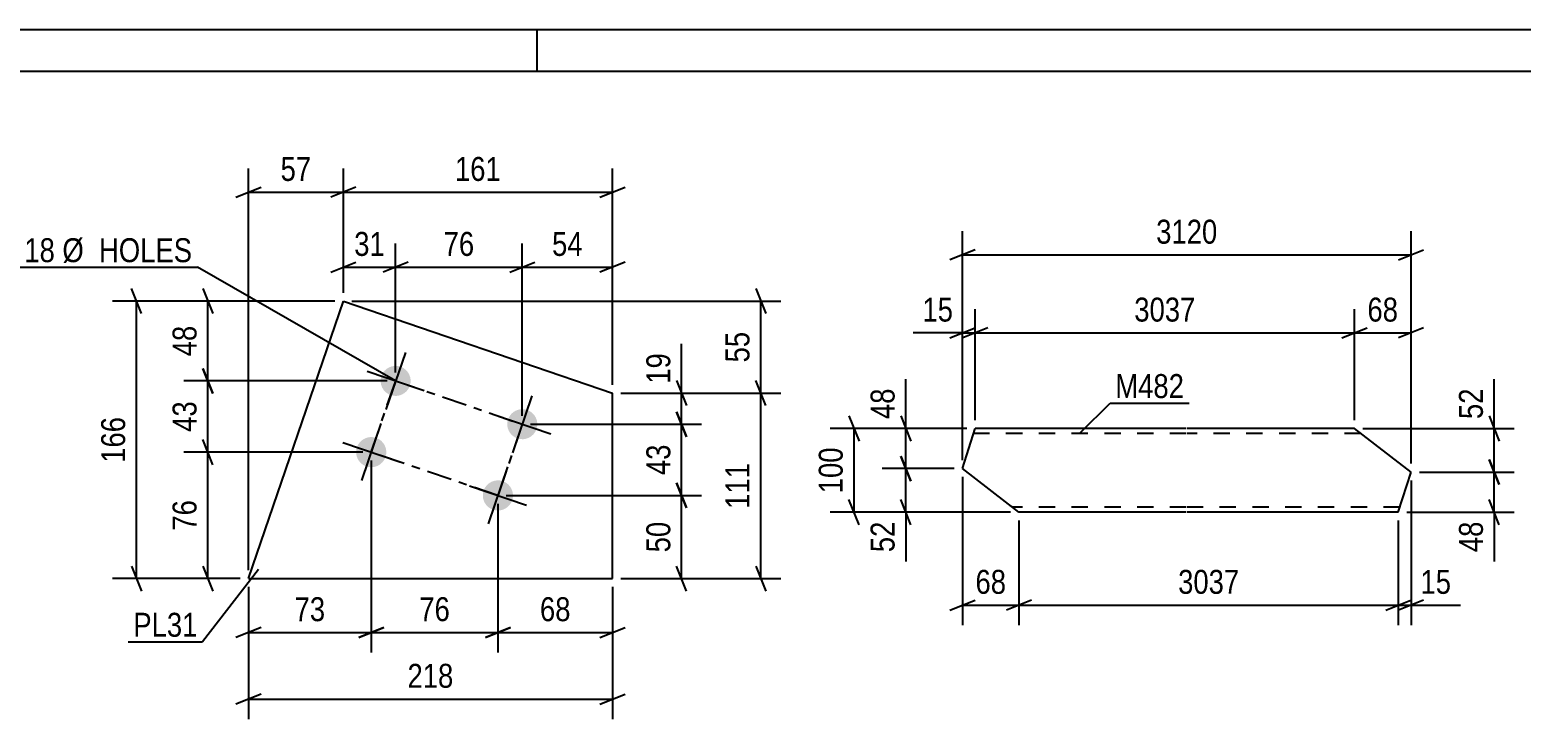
# Model space of a CAD drawing. Header units: millimetres. Extents: x 0 to 594, y 0 to 420.
# Drawn here: x 323.4 to 501.6, y 337.6 to 420 of the extents above; entities that cross this region are included whole.
import ezdxf

# ---------------------------------------------------------------- set-up
doc = ezdxf.new("R2010")
doc.units = ezdxf.units.MM
doc.linetypes.add('DXK_LINE_DOT2', pattern=[3.9198, 1.9599, -1.9599])
doc.linetypes.add('DXK_LINE_DOT3', pattern=[5.9187, 2.979, -0.9799, 0.9799, -0.9799])
doc.styles.add('Arial Narrow', font='ARIALN.TTF', dxfattribs={"height": 0.2})

# ---------------------------------------------------------------- blocks, each defined once
blk = doc.blocks.new('Unknown-232816080-53569')
at = {"color": 5, "linetype": 'Continuous'}
for p, q in [((594, 420), (0, 420)), ((384, 415), (384, 420)), ((589, 415), (5, 415))]:
    blk.add_line(p, q, dxfattribs=at)
blk = doc.blocks.new('Part-232816080-67842 - 67841')
at = {"color": 2, "linetype": 'Continuous'}
for p, q in [((349.49, 354.41), (360.83, 387.58)), ((360.83, 387.58), (393, 376.58)), ((393, 354.41), (393, 376.58)), ((349.49, 354.41), (393, 354.41))]:
    blk.add_line(p, q, dxfattribs=at)
blk = doc.blocks.new('Bolt-232816080-67843 - 67841')
at = {"linetype": 'Continuous'}
for points in [[(368.78, 377.46, -1), (365.38, 378.62, -1)], [(383.92, 372.28, -1), (380.52, 373.45, -1)], [(365.87, 368.94, -1), (362.46, 370.11, -1)], [(381.01, 363.77, -1), (377.6, 364.93, -1)]]:
    blk.add_hatch(color=1, dxfattribs=at).paths.add_polyline_path(points)
at = {"color": 1, "linetype": 'Continuous'}
for p, q in [((368.24, 381.45), (365.91, 374.63)), ((363.67, 379.21), (370.49, 376.88)), ((383.38, 376.27), (381.05, 369.46)), ((365.33, 372.93), (363, 366.12)), ((378.81, 374.03), (385.63, 371.7)), ((360.76, 370.69), (367.57, 368.36)), ((380.47, 367.75), (378.14, 360.94)), ((375.9, 365.51), (382.71, 363.18))]:
    blk.add_line(p, q, dxfattribs=at)
blk = doc.blocks.new('Part-232816080-71418 - 71417')
at = {"color": 2, "linetype": 'Continuous'}
for p, q in [((434.84, 367.56), (436.36, 372.35)), ((461.59, 372.35), (436.36, 372.35)), ((481.69, 372.35), (461.69, 372.35)), ((488.45, 367.15), (481.69, 372.35)), ((441.59, 362.35), (434.84, 367.56)), ((486.93, 362.35), (488.45, 367.15)), ((461.59, 362.35), (441.59, 362.35)), ((486.93, 362.35), (461.69, 362.35))]:
    blk.add_line(p, q, dxfattribs=at)
at = {"color": 7, "linetype": 'DXK_LINE_DOT2'}
for p, q in [((461.59, 371.75), (436.17, 371.75)), ((482.47, 371.75), (461.69, 371.75)), ((441.59, 362.35), (440.63, 363.1)), ((461.59, 362.95), (440.81, 362.95)), ((487.12, 362.95), (461.69, 362.95))]:
    blk.add_line(p, q, dxfattribs=at)
blk = doc.blocks.new('Line-232816080-76380 - 67841')
at = {"color": 1, "linetype": 'DXK_LINE_DOT3'}
blk.add_line((367.08, 378.04), (382.22, 372.86), dxfattribs=at)
blk = doc.blocks.new('Line-232816080-76387 - 67841')
at = {"color": 1, "linetype": 'DXK_LINE_DOT3'}
blk.add_line((382.22, 372.86), (379.31, 364.35), dxfattribs=at)
blk = doc.blocks.new('Line-232816080-76394 - 67841')
at = {"color": 1, "linetype": 'DXK_LINE_DOT3'}
blk.add_line((379.31, 364.35), (364.17, 369.52), dxfattribs=at)
blk = doc.blocks.new('Line-232816080-76401 - 67841')
at = {"color": 1, "linetype": 'DXK_LINE_DOT3'}
blk.add_line((364.17, 369.52), (367.08, 378.04), dxfattribs=at)
blk = doc.blocks.new('StraightDimension-232816080-68561 - 67841')
at = {"color": 7, "linetype": 'Continuous'}
for p, q in [((410.12, 389.08), (411.32, 386.08)), ((361.83, 387.58), (413.12, 387.58)), ((410.72, 376.58), (410.72, 387.58)), ((411.32, 375.08), (410.12, 378.08)), ((394, 376.58), (413.12, 376.58))]:
    blk.add_line(p, q, dxfattribs=at)
at = {"color": 0}
blk.add_wipeout([(409.97, 384.5), (405.77, 384.5), (405.77, 379.65), (409.97, 379.65)], dxfattribs=at)
at = {"color": 3, "style": 'Arial Narrow'}
blk.add_text('55', height=2.863, rotation=90.0002, dxfattribs=at).set_placement((409.37, 380.25))
blk = doc.blocks.new('StraightDimension-232816080-71361 - 67841')
at = {"color": 7, "linetype": 'Continuous'}
for p, q in [((400.66, 378.08), (401.86, 375.08)), ((394, 376.58), (403.66, 376.58)), ((401.26, 372.86), (401.26, 376.58)), ((401.86, 371.36), (400.66, 374.36)), ((383.22, 372.86), (403.66, 372.86))]:
    blk.add_line(p, q, dxfattribs=at)
at = {"color": 0}
blk.add_wipeout([(400.51, 381.96), (396.31, 381.96), (396.31, 377.1), (400.51, 377.1)], dxfattribs=at)
at = {"color": 7, "linetype": 'Continuous'}
blk.add_line((401.26, 376.58), (401.26, 382.48), dxfattribs=at)
blk.add_line((401.26, 376.58), (401.26, 382.48), dxfattribs=at)
at = {"color": 3, "style": 'Arial Narrow'}
blk.add_text('19', height=2.863, rotation=90.0002, dxfattribs=at).set_placement((399.91, 377.7))
blk = doc.blocks.new('StraightDimension-232816080-68557 - 67841')
at = {"color": 7, "linetype": 'Continuous'}
for p, q in [((349.49, 353.41), (349.49, 337.61)), ((393, 353.41), (393, 337.61)), ((350.99, 340.61), (347.99, 339.41)), ((391.5, 339.41), (394.5, 340.61)), ((349.49, 340.01), (393, 340.01))]:
    blk.add_line(p, q, dxfattribs=at)
at = {"color": 0}
blk.add_wipeout([(374.59, 340.76), (374.59, 344.96), (367.9, 344.96), (367.9, 340.76)], dxfattribs=at)
at = {"color": 3, "style": 'Arial Narrow'}
blk.add_text('218', height=2.863, dxfattribs=at).set_placement((368.5, 341.36))
blk = doc.blocks.new('StraightDimension-232816080-68562 - 67841')
at = {"color": 7, "linetype": 'Continuous'}
for p, q in [((411.32, 375.08), (410.12, 378.08)), ((394, 376.58), (413.12, 376.58)), ((410.72, 354.41), (410.72, 376.58)), ((410.12, 355.91), (411.32, 352.91)), ((394, 354.41), (413.12, 354.41))]:
    blk.add_line(p, q, dxfattribs=at)
at = {"color": 0}
blk.add_wipeout([(409.97, 368.83), (405.77, 368.83), (405.77, 362.15), (409.97, 362.15)], dxfattribs=at)
at = {"color": 3, "style": 'Arial Narrow'}
blk.add_text('111', height=2.863, rotation=90.0002, dxfattribs=at).set_placement((409.37, 362.75))
blk = doc.blocks.new('StraightDimension-232816080-68567 - 67841')
at = {"color": 7, "linetype": 'Continuous'}
for p, q in [((336.7, 386.08), (335.5, 389.08)), ((359.83, 387.58), (333.25, 387.58)), ((336.1, 354.41), (336.1, 387.58)), ((335.5, 355.91), (336.7, 352.91)), ((348.49, 354.41), (333.25, 354.41))]:
    blk.add_line(p, q, dxfattribs=at)
at = {"color": 0}
blk.add_wipeout([(335.35, 374.33), (331.15, 374.33), (331.15, 367.65), (335.35, 367.65)], dxfattribs=at)
at = {"color": 3, "style": 'Arial Narrow'}
blk.add_text('166', height=2.863, rotation=90.0002, dxfattribs=at).set_placement((334.75, 368.25))
blk = doc.blocks.new('StraightDimension-232816080-68591 - 67841')
at = {"color": 7, "linetype": 'Continuous'}
for p, q in [((344.03, 389.08), (345.23, 386.08)), ((359.83, 387.58), (341.78, 387.58)), ((344.63, 378.04), (344.63, 387.58)), ((366.08, 378.04), (341.78, 378.04)), ((345.23, 376.54), (344.03, 379.54))]:
    blk.add_line(p, q, dxfattribs=at)
at = {"color": 0}
blk.add_wipeout([(343.88, 385.24), (339.68, 385.24), (339.68, 380.38), (343.88, 380.38)], dxfattribs=at)
at = {"color": 3, "style": 'Arial Narrow'}
blk.add_text('48', height=2.863, rotation=90.0002, dxfattribs=at).set_placement((343.28, 380.98))
blk = doc.blocks.new('StraightDimension-232816080-68592 - 67841')
at = {"color": 7, "linetype": 'Continuous'}
for p, q in [((366.08, 378.04), (341.78, 378.04)), ((344.03, 379.54), (345.23, 376.54)), ((344.63, 369.52), (344.63, 378.04)), ((345.23, 368.02), (344.03, 371.02)), ((363.17, 369.52), (341.78, 369.52))]:
    blk.add_line(p, q, dxfattribs=at)
at = {"color": 0}
blk.add_wipeout([(343.88, 376.21), (339.68, 376.21), (339.68, 371.35), (343.88, 371.35)], dxfattribs=at)
at = {"color": 3, "style": 'Arial Narrow'}
blk.add_text('43', height=2.863, rotation=90.0002, dxfattribs=at).set_placement((343.28, 371.95))
blk = doc.blocks.new('StraightDimension-232816080-68593 - 67841')
at = {"color": 7, "linetype": 'Continuous'}
for p, q in [((345.23, 368.02), (344.03, 371.02)), ((363.17, 369.52), (341.78, 369.52)), ((344.63, 354.41), (344.63, 369.52)), ((344.03, 355.91), (345.23, 352.91)), ((348.49, 354.41), (341.78, 354.41))]:
    blk.add_line(p, q, dxfattribs=at)
at = {"color": 0}
blk.add_wipeout([(343.88, 364.39), (339.68, 364.39), (339.68, 359.54), (343.88, 359.54)], dxfattribs=at)
at = {"color": 3, "style": 'Arial Narrow'}
blk.add_text('76', height=2.863, rotation=90.0002, dxfattribs=at).set_placement((343.28, 360.14))
blk = doc.blocks.new('StraightDimension-232816080-71276 - 67841')
at = {"color": 7, "linetype": 'Continuous'}
for p, q in [((360.83, 388.58), (360.83, 403.44)), ((393, 377.58), (393, 403.44)), ((362.33, 401.19), (359.33, 399.99)), ((391.5, 399.99), (394.5, 401.19)), ((360.83, 400.59), (393, 400.59))]:
    blk.add_line(p, q, dxfattribs=at)
at = {"color": 0}
blk.add_wipeout([(380.26, 401.34), (380.26, 405.54), (373.57, 405.54), (373.57, 401.34)], dxfattribs=at)
at = {"color": 3, "style": 'Arial Narrow'}
blk.add_text('161', height=2.863, dxfattribs=at).set_placement((374.17, 401.94))
blk = doc.blocks.new('StraightDimension-232816080-71277 - 67841')
at = {"color": 7, "linetype": 'Continuous'}
for p, q in [((349.49, 355.41), (349.49, 403.44)), ((360.83, 388.58), (360.83, 403.44)), ((347.99, 399.99), (350.99, 401.19)), ((362.33, 401.19), (359.33, 399.99)), ((349.49, 400.59), (360.83, 400.59))]:
    blk.add_line(p, q, dxfattribs=at)
at = {"color": 0}
blk.add_wipeout([(357.59, 401.34), (357.59, 405.54), (352.73, 405.54), (352.73, 401.34)], dxfattribs=at)
at = {"color": 3, "style": 'Arial Narrow'}
blk.add_text('57', height=2.863, dxfattribs=at).set_placement((353.33, 401.94))
blk = doc.blocks.new('StraightDimension-232816080-71313 - 67841')
at = {"color": 7, "linetype": 'Continuous'}
for p, q in [((382.22, 373.86), (382.22, 394.48)), ((393, 377.58), (393, 394.48)), ((380.72, 391.03), (383.72, 392.23)), ((394.5, 392.23), (391.5, 391.03)), ((382.22, 391.63), (393, 391.63))]:
    blk.add_line(p, q, dxfattribs=at)
at = {"color": 0}
blk.add_wipeout([(390.04, 392.38), (390.04, 396.58), (385.18, 396.58), (385.18, 392.38)], dxfattribs=at)
at = {"color": 3, "style": 'Arial Narrow'}
blk.add_text('54', height=2.863, dxfattribs=at).set_placement((385.78, 392.98))
blk = doc.blocks.new('StraightDimension-232816080-71314 - 67841')
at = {"color": 7, "linetype": 'Continuous'}
for p, q in [((367.08, 379.04), (367.08, 394.48)), ((382.22, 373.86), (382.22, 394.48)), ((368.58, 392.23), (365.58, 391.03)), ((380.72, 391.03), (383.72, 392.23)), ((367.08, 391.63), (382.22, 391.63))]:
    blk.add_line(p, q, dxfattribs=at)
at = {"color": 0}
blk.add_wipeout([(377.08, 392.38), (377.08, 396.58), (372.22, 396.58), (372.22, 392.38)], dxfattribs=at)
at = {"color": 3, "style": 'Arial Narrow'}
blk.add_text('76', height=2.863, dxfattribs=at).set_placement((372.82, 392.98))
blk = doc.blocks.new('StraightDimension-232816080-71315 - 67841')
at = {"color": 7, "linetype": 'Continuous'}
for p, q in [((360.83, 388.58), (360.83, 394.48)), ((367.08, 379.04), (367.08, 394.48)), ((359.33, 391.03), (362.33, 392.23)), ((368.58, 392.23), (365.58, 391.03)), ((360.83, 391.63), (367.08, 391.63))]:
    blk.add_line(p, q, dxfattribs=at)
at = {"color": 0}
blk.add_wipeout([(366.38, 392.38), (366.38, 396.58), (361.53, 396.58), (361.53, 392.38)], dxfattribs=at)
at = {"color": 3, "style": 'Arial Narrow'}
blk.add_text('31', height=2.863, dxfattribs=at).set_placement((362.13, 392.98))
blk = doc.blocks.new('StraightDimension-232816080-71343 - 67841')
at = {"color": 7, "linetype": 'Continuous'}
for p, q in [((379.31, 363.35), (379.31, 345.57)), ((393, 353.41), (393, 345.57)), ((380.81, 348.57), (377.81, 347.37)), ((379.31, 347.97), (393, 347.97)), ((391.5, 347.37), (394.5, 348.57))]:
    blk.add_line(p, q, dxfattribs=at)
at = {"color": 0}
blk.add_wipeout([(388.58, 348.72), (388.58, 352.92), (383.73, 352.92), (383.73, 348.72)], dxfattribs=at)
at = {"color": 3, "style": 'Arial Narrow'}
blk.add_text('68', height=2.863, dxfattribs=at).set_placement((384.33, 349.32))
blk = doc.blocks.new('StraightDimension-232816080-71344 - 67841')
at = {"color": 7, "linetype": 'Continuous'}
for p, q in [((364.17, 368.52), (364.17, 345.57)), ((379.31, 363.35), (379.31, 345.57)), ((365.67, 348.57), (362.67, 347.37)), ((364.17, 347.97), (379.31, 347.97)), ((377.81, 347.37), (380.81, 348.57))]:
    blk.add_line(p, q, dxfattribs=at)
at = {"color": 0}
blk.add_wipeout([(374.17, 348.72), (374.17, 352.92), (369.31, 352.92), (369.31, 348.72)], dxfattribs=at)
at = {"color": 3, "style": 'Arial Narrow'}
blk.add_text('76', height=2.863, dxfattribs=at).set_placement((369.91, 349.32))
blk = doc.blocks.new('StraightDimension-232816080-71345 - 67841')
at = {"color": 7, "linetype": 'Continuous'}
for p, q in [((364.17, 368.52), (364.17, 345.57)), ((349.49, 353.41), (349.49, 345.57)), ((350.99, 348.57), (347.99, 347.37)), ((349.49, 347.97), (364.17, 347.97)), ((362.67, 347.37), (365.67, 348.57))]:
    blk.add_line(p, q, dxfattribs=at)
at = {"color": 0}
blk.add_wipeout([(359.26, 348.72), (359.26, 352.92), (354.4, 352.92), (354.4, 348.72)], dxfattribs=at)
at = {"color": 3, "style": 'Arial Narrow'}
blk.add_text('73', height=2.863, dxfattribs=at).set_placement((355, 349.32))
blk = doc.blocks.new('StraightDimension-232816080-71362 - 67841')
at = {"color": 7, "linetype": 'Continuous'}
for p, q in [((400.66, 374.36), (401.86, 371.36)), ((383.22, 372.86), (403.66, 372.86)), ((401.26, 364.35), (401.26, 372.86)), ((401.86, 362.85), (400.66, 365.85)), ((380.31, 364.35), (403.66, 364.35))]:
    blk.add_line(p, q, dxfattribs=at)
at = {"color": 0}
blk.add_wipeout([(400.51, 371.03), (396.31, 371.03), (396.31, 366.18), (400.51, 366.18)], dxfattribs=at)
at = {"color": 3, "style": 'Arial Narrow'}
blk.add_text('43', height=2.863, rotation=90.0002, dxfattribs=at).set_placement((399.91, 366.78))
blk = doc.blocks.new('StraightDimension-232816080-71363 - 67841')
at = {"color": 7, "linetype": 'Continuous'}
for p, q in [((400.66, 365.85), (401.86, 362.85)), ((380.31, 364.35), (403.66, 364.35)), ((401.26, 354.41), (401.26, 364.35)), ((401.86, 352.91), (400.66, 355.91)), ((394, 354.41), (403.66, 354.41))]:
    blk.add_line(p, q, dxfattribs=at)
at = {"color": 0}
blk.add_wipeout([(400.51, 361.81), (396.31, 361.81), (396.31, 356.95), (400.51, 356.95)], dxfattribs=at)
at = {"color": 3, "style": 'Arial Narrow'}
blk.add_text('50', height=2.863, rotation=90.0002, dxfattribs=at).set_placement((399.91, 357.55))
blk = doc.blocks.new('StraightDimension-232816080-71544 - 71417')
at = {"color": 7, "linetype": 'Continuous'}
for p, q in [((436.36, 373.35), (436.36, 386.63)), ((481.69, 373.35), (481.69, 386.63)), ((437.86, 384.38), (434.86, 383.18)), ((436.36, 383.78), (481.69, 383.78)), ((480.19, 383.18), (483.19, 384.38))]:
    blk.add_line(p, q, dxfattribs=at)
at = {"color": 0}
blk.add_wipeout([(463.28, 384.53), (463.28, 388.73), (454.77, 388.73), (454.77, 384.53)], dxfattribs=at)
at = {"color": 3, "style": 'Arial Narrow'}
blk.add_text('3037', height=2.863, dxfattribs=at).set_placement((455.37, 385.13))
blk = doc.blocks.new('StraightDimension-232816080-71765 - 71417')
at = {"color": 7, "linetype": 'Continuous'}
for p, q in [((441.59, 361.35), (441.59, 348.84)), ((486.93, 361.35), (486.93, 348.84)), ((443.09, 351.84), (440.09, 350.64)), ((441.59, 351.24), (486.93, 351.24)), ((485.43, 350.64), (488.43, 351.84))]:
    blk.add_line(p, q, dxfattribs=at)
at = {"color": 0}
blk.add_wipeout([(468.52, 351.99), (468.52, 356.19), (460.01, 356.19), (460.01, 351.99)], dxfattribs=at)
at = {"color": 3, "style": 'Arial Narrow'}
blk.add_text('3037', height=2.863, dxfattribs=at).set_placement((460.61, 352.59))
blk = doc.blocks.new('StraightDimension-232816080-71732 - 71417')
at = {"color": 7, "linetype": 'Continuous'}
for p, q in [((497.79, 373.85), (498.99, 370.85)), ((482.69, 372.35), (500.79, 372.35)), ((498.39, 367.15), (498.39, 372.35)), ((498.99, 365.65), (497.79, 368.65)), ((489.45, 367.15), (500.79, 367.15))]:
    blk.add_line(p, q, dxfattribs=at)
at = {"color": 0}
blk.add_wipeout([(497.64, 377.74), (493.44, 377.74), (493.44, 372.88), (497.64, 372.88)], dxfattribs=at)
at = {"color": 7, "linetype": 'Continuous'}
blk.add_line((498.39, 372.35), (498.39, 378.26), dxfattribs=at)
blk.add_line((498.39, 372.35), (498.39, 378.26), dxfattribs=at)
at = {"color": 3, "style": 'Arial Narrow'}
blk.add_text('52', height=2.863, rotation=90.0002, dxfattribs=at).set_placement((497.04, 373.48))
blk = doc.blocks.new('StraightDimension-232816080-71684 - 71417')
at = {"color": 7, "linetype": 'Continuous'}
for p, q in [((427.47, 369.06), (428.67, 366.06)), ((433.84, 367.56), (425.22, 367.56)), ((428.07, 362.35), (428.07, 367.56)), ((428.67, 360.85), (427.47, 363.85)), ((440.59, 362.35), (425.22, 362.35))]:
    blk.add_line(p, q, dxfattribs=at)
at = {"color": 0}
blk.add_wipeout([(427.32, 361.83), (423.12, 361.83), (423.12, 356.97), (427.32, 356.97)], dxfattribs=at)
at = {"color": 7, "linetype": 'Continuous'}
blk.add_line((428.07, 362.35), (428.07, 356.45), dxfattribs=at)
blk.add_line((428.07, 362.35), (428.07, 356.45), dxfattribs=at)
at = {"color": 3, "style": 'Arial Narrow'}
blk.add_text('52', height=2.863, rotation=90.0002, dxfattribs=at).set_placement((426.72, 357.57))
blk = doc.blocks.new('StraightDimension-232816080-71545 - 71417')
at = {"color": 7, "linetype": 'Continuous'}
for p, q in [((434.84, 368.56), (434.84, 386.63)), ((436.36, 373.35), (436.36, 386.63)), ((433.34, 383.18), (436.34, 384.38)), ((434.84, 383.78), (436.36, 383.78)), ((437.86, 384.38), (434.86, 383.18))]:
    blk.add_line(p, q, dxfattribs=at)
at = {"color": 0}
blk.add_wipeout([(434.31, 384.53), (434.31, 388.73), (429.45, 388.73), (429.45, 384.53)], dxfattribs=at)
at = {"color": 7, "linetype": 'Continuous'}
blk.add_line((434.84, 383.78), (428.93, 383.78), dxfattribs=at)
blk.add_line((434.84, 383.78), (428.93, 383.78), dxfattribs=at)
at = {"color": 3, "style": 'Arial Narrow'}
blk.add_text('15', height=2.863, dxfattribs=at).set_placement((430.05, 385.13))
blk = doc.blocks.new('StraightDimension-232816080-71543 - 71417')
at = {"color": 7, "linetype": 'Continuous'}
for p, q in [((481.69, 373.35), (481.69, 386.63)), ((488.45, 368.15), (488.45, 386.63)), ((480.19, 383.18), (483.19, 384.38)), ((481.69, 383.78), (488.45, 383.78)), ((489.95, 384.38), (486.95, 383.18))]:
    blk.add_line(p, q, dxfattribs=at)
at = {"color": 0}
blk.add_wipeout([(487.5, 384.53), (487.5, 388.73), (482.64, 388.73), (482.64, 384.53)], dxfattribs=at)
at = {"color": 3, "style": 'Arial Narrow'}
blk.add_text('68', height=2.863, dxfattribs=at).set_placement((483.24, 385.13))
blk = doc.blocks.new('StraightDimension-232816080-71683 - 71417')
at = {"color": 7, "linetype": 'Continuous'}
for p, q in [((427.47, 373.85), (428.67, 370.85)), ((435.36, 372.35), (425.22, 372.35)), ((428.07, 367.56), (428.07, 372.35)), ((428.67, 366.06), (427.47, 369.06)), ((433.84, 367.56), (425.22, 367.56))]:
    blk.add_line(p, q, dxfattribs=at)
at = {"color": 0}
blk.add_wipeout([(427.32, 377.74), (423.12, 377.74), (423.12, 372.88), (427.32, 372.88)], dxfattribs=at)
at = {"color": 7, "linetype": 'Continuous'}
blk.add_line((428.07, 372.35), (428.07, 378.26), dxfattribs=at)
blk.add_line((428.07, 372.35), (428.07, 378.26), dxfattribs=at)
at = {"color": 3, "style": 'Arial Narrow'}
blk.add_text('48', height=2.863, rotation=90.0002, dxfattribs=at).set_placement((426.72, 373.48))
blk = doc.blocks.new('StraightDimension-232816080-71733 - 71417')
at = {"color": 7, "linetype": 'Continuous'}
for p, q in [((497.79, 368.65), (498.99, 365.65)), ((489.45, 367.15), (500.79, 367.15)), ((498.39, 362.35), (498.39, 367.15)), ((498.99, 360.85), (497.79, 363.85)), ((487.93, 362.35), (500.79, 362.35))]:
    blk.add_line(p, q, dxfattribs=at)
at = {"color": 0}
blk.add_wipeout([(497.64, 361.83), (493.44, 361.83), (493.44, 356.97), (497.64, 356.97)], dxfattribs=at)
at = {"color": 7, "linetype": 'Continuous'}
blk.add_line((498.39, 362.35), (498.39, 356.45), dxfattribs=at)
blk.add_line((498.39, 362.35), (498.39, 356.45), dxfattribs=at)
at = {"color": 3, "style": 'Arial Narrow'}
blk.add_text('48', height=2.863, rotation=90.0002, dxfattribs=at).set_placement((497.04, 357.57))
blk = doc.blocks.new('StraightDimension-232816080-71764 - 71417')
at = {"color": 7, "linetype": 'Continuous'}
for p, q in [((488.45, 366.15), (488.45, 348.84)), ((486.93, 361.35), (486.93, 348.84)), ((485.43, 350.64), (488.43, 351.84)), ((486.93, 351.24), (488.45, 351.24)), ((489.95, 351.84), (486.95, 350.64))]:
    blk.add_line(p, q, dxfattribs=at)
at = {"color": 0}
blk.add_wipeout([(493.83, 351.99), (493.83, 356.19), (488.98, 356.19), (488.98, 351.99)], dxfattribs=at)
at = {"color": 7, "linetype": 'Continuous'}
blk.add_line((488.45, 351.24), (494.36, 351.24), dxfattribs=at)
blk.add_line((488.45, 351.24), (494.36, 351.24), dxfattribs=at)
at = {"color": 3, "style": 'Arial Narrow'}
blk.add_text('15', height=2.863, dxfattribs=at).set_placement((489.58, 352.59))
blk = doc.blocks.new('StraightDimension-232816080-71766 - 71417')
at = {"color": 7, "linetype": 'Continuous'}
for p, q in [((434.84, 366.56), (434.84, 348.84)), ((441.59, 361.35), (441.59, 348.84)), ((433.34, 350.64), (436.34, 351.84)), ((434.84, 351.24), (441.59, 351.24)), ((443.09, 351.84), (440.09, 350.64))]:
    blk.add_line(p, q, dxfattribs=at)
at = {"color": 0}
blk.add_wipeout([(440.64, 351.99), (440.64, 356.19), (435.79, 356.19), (435.79, 351.99)], dxfattribs=at)
at = {"color": 3, "style": 'Arial Narrow'}
blk.add_text('68', height=2.863, dxfattribs=at).set_placement((436.39, 352.59))
blk = doc.blocks.new('StraightDimension-232816080-71825 - 71417')
at = {"color": 7, "linetype": 'Continuous'}
for p, q in [((434.84, 368.56), (434.84, 395.94)), ((488.45, 368.15), (488.45, 395.94)), ((436.34, 393.69), (433.34, 392.49)), ((434.84, 393.09), (488.45, 393.09)), ((486.95, 392.49), (489.95, 393.69))]:
    blk.add_line(p, q, dxfattribs=at)
at = {"color": 0}
blk.add_wipeout([(465.9, 393.84), (465.9, 398.04), (457.39, 398.04), (457.39, 393.84)], dxfattribs=at)
at = {"color": 3, "style": 'Arial Narrow'}
blk.add_text('3120', height=2.863, dxfattribs=at).set_placement((457.99, 394.44))
blk = doc.blocks.new('StraightDimension-232816080-76446 - 71417')
at = {"color": 7, "linetype": 'Continuous'}
for p, q in [((421.27, 373.85), (422.47, 370.85)), ((435.36, 372.35), (419.02, 372.35)), ((421.87, 362.35), (421.87, 372.35)), ((422.47, 360.85), (421.27, 363.85)), ((440.59, 362.35), (419.02, 362.35))]:
    blk.add_line(p, q, dxfattribs=at)
at = {"color": 0}
blk.add_wipeout([(421.12, 370.7), (416.92, 370.7), (416.92, 364.01), (421.12, 364.01)], dxfattribs=at)
at = {"color": 3, "style": 'Arial Narrow'}
blk.add_text('100', height=2.863, rotation=90.0002, dxfattribs=at).set_placement((420.52, 364.61))
blk = doc.blocks.new('Mark-232816080-68756 - 67841')
at = {"color": 0}
blk.add_wipeout([(343.41, 347.46), (343.41, 350.46), (335.73, 350.46), (335.73, 347.46)], dxfattribs=at)
blk.add_wipeout([(343.41, 347.46), (343.41, 350.46), (335.73, 350.46), (335.73, 347.46)], dxfattribs=at)
at = {"color": 30, "linetype": 'Continuous'}
for p in [(350.68, 355.49), (335.13, 346.86)]:
    blk.add_line(p, (344.01, 346.86), dxfattribs=at)
at = {"color": 3, "style": 'Arial Narrow'}
blk.add_text('PL31', height=2.863, dxfattribs=at).set_placement((335.73, 347.46))
blk = doc.blocks.new('Mark-232816080-68759 - 67841')
at = {"color": 0}
for points in [[(319.07, 392.23), (319.07, 395.23), (317.24, 395.23), (317.24, 392.23)], [(321.8, 392.23), (321.8, 395.23), (319.97, 395.23), (319.97, 392.23)], [(326.35, 392.23), (326.35, 395.23), (322.7, 395.23), (322.7, 392.23)], [(342.78, 392.23), (342.78, 395.23), (327.25, 395.23), (327.25, 392.23)]]:
    blk.add_wipeout(points, dxfattribs=at)
for points in [[(319.07, 392.23), (319.07, 395.23), (317.24, 395.23), (317.24, 392.23)], [(321.8, 392.23), (321.8, 395.23), (319.97, 395.23), (319.97, 392.23)], [(326.35, 392.23), (326.35, 395.23), (322.7, 395.23), (322.7, 392.23)], [(342.78, 392.23), (342.78, 395.23), (327.25, 395.23), (327.25, 392.23)]]:
    blk.add_wipeout(points, dxfattribs=at)
at = {"color": 7, "linetype": 'Continuous'}
for p in [(316.64, 391.63), (367.08, 378.04)]:
    blk.add_line(p, (343.38, 391.63), dxfattribs=at)
at = {"color": 3, "style": 'Arial Narrow'}
for s, height, p in [('4', 2.86, (317.24, 392.23)), ('#', 2.86, (319.97, 392.23)), ('18', 2.863, (322.7, 392.23)), ('Ø  HOLES', 2.863, (327.25, 392.23))]:
    blk.add_text(s, height=height, dxfattribs=at).set_placement(p)
blk = doc.blocks.new('Mark-232816080-71443 - 71417')
at = {"color": 0}
blk.add_wipeout([(461.32, 375.99), (461.32, 378.99), (453.1, 378.99), (453.1, 375.99)], dxfattribs=at)
blk.add_wipeout([(461.32, 375.99), (461.32, 378.99), (453.1, 378.99), (453.1, 375.99)], dxfattribs=at)
at = {"color": 30, "linetype": 'Continuous'}
for p, q in [((448.96, 371.86), (452.5, 375.39)), ((452.5, 375.39), (461.92, 375.39))]:
    blk.add_line(p, q, dxfattribs=at)
at = {"color": 3, "style": 'Arial Narrow'}
blk.add_text('M482', height=2.863, dxfattribs=at).set_placement((453.1, 375.99))

msp = doc.modelspace()

# ---------------------------------------------------------------- block references
for name in ['Unknown-232816080-53569', 'Part-232816080-67842 - 67841', 'Bolt-232816080-67843 - 67841', 'Line-232816080-76401 - 67841', 'Line-232816080-76380 - 67841', 'Line-232816080-76387 - 67841', 'Part-232816080-71418 - 71417', 'Line-232816080-76394 - 67841']:
    msp.add_blockref(name, (0, 0))

# ---------------------------------------------------------------- next in the draw order: block references
for name in ['StraightDimension-232816080-68561 - 67841', 'StraightDimension-232816080-71544 - 71417', 'StraightDimension-232816080-71765 - 71417', 'StraightDimension-232816080-68557 - 67841']:
    msp.add_blockref(name, (0, 0))

# ---------------------------------------------------------------- next in the draw order: block references
for name in ['StraightDimension-232816080-68567 - 67841', 'StraightDimension-232816080-71361 - 67841', 'StraightDimension-232816080-71732 - 71417', 'StraightDimension-232816080-71684 - 71417']:
    msp.add_blockref(name, (0, 0))

# ---------------------------------------------------------------- next in the draw order: block references
for name in ['StraightDimension-232816080-68591 - 67841', 'StraightDimension-232816080-71545 - 71417', 'StraightDimension-232816080-71543 - 71417', 'StraightDimension-232816080-68562 - 67841']:
    msp.add_blockref(name, (0, 0))

# ---------------------------------------------------------------- next in the draw order: block references
for name in ['StraightDimension-232816080-68592 - 67841', 'StraightDimension-232816080-71683 - 71417', 'StraightDimension-232816080-71733 - 71417', 'StraightDimension-232816080-71343 - 67841']:
    msp.add_blockref(name, (0, 0))

# ---------------------------------------------------------------- next in the draw order: block references
for name in ['StraightDimension-232816080-71276 - 67841', 'StraightDimension-232816080-71825 - 71417', 'StraightDimension-232816080-68593 - 67841', 'StraightDimension-232816080-71766 - 71417', 'StraightDimension-232816080-71764 - 71417']:
    msp.add_blockref(name, (0, 0))

# ---------------------------------------------------------------- next in the draw order: block references
for name in ['StraightDimension-232816080-71277 - 67841', 'StraightDimension-232816080-71313 - 67841', 'Mark-232816080-71443 - 71417', 'StraightDimension-232816080-76446 - 71417']:
    msp.add_blockref(name, (0, 0))

# ---------------------------------------------------------------- next in the draw order: block references
for name in ['StraightDimension-232816080-71314 - 67841', 'StraightDimension-232816080-71344 - 67841']:
    msp.add_blockref(name, (0, 0))

# ---------------------------------------------------------------- next in the draw order: block references
for name in ['StraightDimension-232816080-71315 - 67841', 'StraightDimension-232816080-71362 - 67841', 'StraightDimension-232816080-71345 - 67841']:
    msp.add_blockref(name, (0, 0))

# ---------------------------------------------------------------- next in the draw order: block references
for name in ['Mark-232816080-68759 - 67841', 'StraightDimension-232816080-71363 - 67841', 'Mark-232816080-68756 - 67841']:
    msp.add_blockref(name, (0, 0))

doc.saveas('drawing.dxf')
